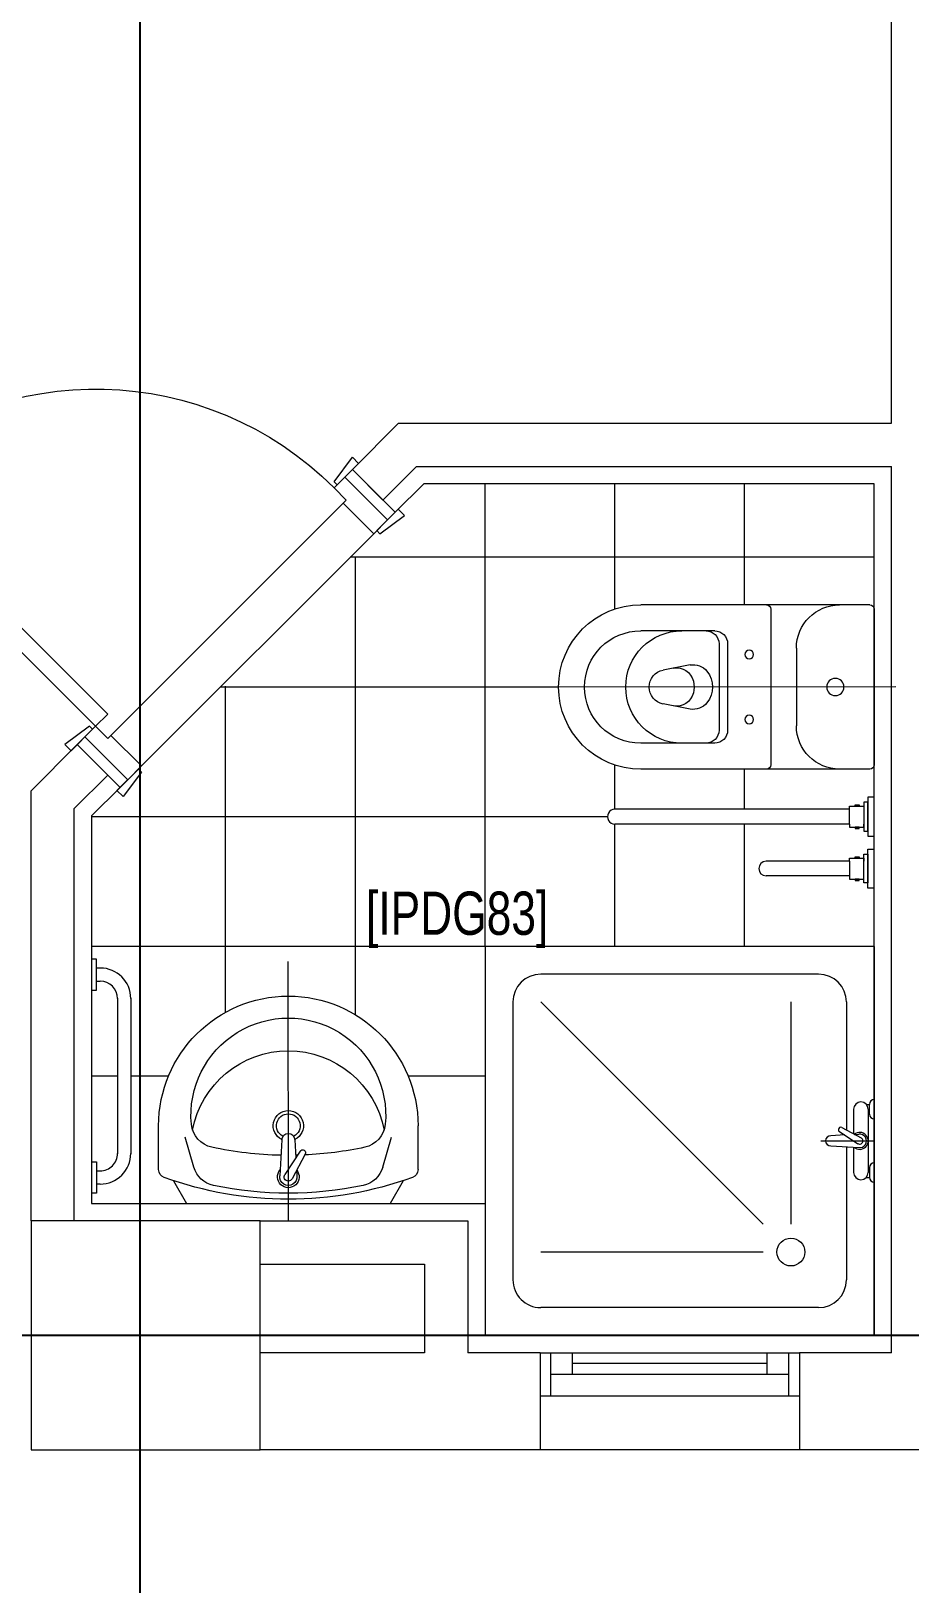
# Model space of a CAD drawing. Header units: metres. Extents: x -18745 to 220762, y -1579758 to -1356048.
# Drawn here: x 151311 to 153344, y -1441413 to -1437820 of the extents above; entities that cross this region are included whole.
import ezdxf

# ---------------------------------------------------------------- set-up
doc = ezdxf.new("R2010")
doc.units = ezdxf.units.M
doc.layers.get('0').update_dxf_attribs({"lineweight": 0})
for name, color, linetype, lineweight in [('A-100 - Copy$0$72_EGR_BASE_TEXT', 8, 'Continuous', 0), ('A-100 - Copy$0$Aluminum', 8, 'Continuous', 0), ('A-100 - Copy$0$car', 8, 'Continuous', 0), ('A-100 - Copy$0$Proj', 8, 'Continuous', 0), ('A-100 - Copy$0$SANIT', 8, 'Continuous', 0), ('A-100 - Copy$0$Structure', 8, 'Continuous', 9), ('A-100 - Copy$0$Tiles', 8, 'Continuous', 0), ('A-100 - Copy$0$Walls', 8, 'Continuous', 0), ('A-100 - Copy$0$Wooden Joinery', 8, 'Continuous', 0)]:
    doc.layers.add(name, color=color, linetype=linetype, lineweight=lineweight)
doc.layers.add('A-100 - Copy$0$axes', color=8, linetype='Continuous')
doc.styles.add('A-100 - Copy$0$X3G_ENTITY_2587EA', font='swisscl.ttf', dxfattribs={"height": 200})

# ---------------------------------------------------------------- blocks, each defined once
blk = doc.blocks.new('A-100 - Copy$0$SHOWER TRAY 80x80')
at = {"layer": 'A-100 - Copy$0$SANIT'}
for p, q in [((0, 0), (0, 0.8)), ((0.8, 0.8), (0, 0.8)), ((0.8, 0), (0.8, 0.8)), ((0.1143, 0.7429), (0.6857, 0.7429)), ((0.0571, 0.4124), (0.0571, 0.6857)), ((0.7429, 0.1143), (0.7429, 0.6857)), ((0.2286, 0.6286), (0.6857, 0.6286)), ((0.1714, 0.1143), (0.1714, 0.5714)), ((0.2286, 0.5714), (0.6857, 0.1143)), ((0.01, 0.455), (0.01, 0.475)), ((0.0163, 0.475), (0.01, 0.475)), ((0.0125, 0.455), (0.01, 0.455)), ((0.0125, 0.335), (0.0125, 0.465)), ((0.0425, 0.4133), (0.0425, 0.465)), ((0.11, 0.4), (0, 0.4)), ((0.0667, 0.3728), (0.0271, 0.3939)), ((0.0895, 0.4105), (0.0316, 0.4139)), ((0.0407, 0.3866), (0.0316, 0.3861)), ((0.0715, 0.3808), (0.0334, 0.4058)), ((0.0425, 0.335), (0.0425, 0.3857)), ((0.0608, 0.3878), (0.0895, 0.3895)), ((0.0571, 0.1143), (0.0571, 0.3779)), ((0.01, 0.345), (0.01, 0.325)), ((0.0125, 0.345), (0.01, 0.345)), ((0.0163, 0.325), (0.01, 0.325)), ((0.1143, 0.0571), (0.6857, 0.0571)), ((0, 0), (0.8, 0))]:
    blk.add_line(p, q, dxfattribs=at)
blk.add_circle((0.1714, 0.6286), 0.0286, dxfattribs=at)
for centre, radius, start, end in [((0.1143, 0.6857), 0.0571, 90, 180), ((0.6857, 0.6857), 0.0571, 360, 90), ((0, 0.475), 0.01, 0, 90), ((0.0275, 0.465), 0.015, 0, 180), ((0, 0.455), 0.01, 270, 0), ((0.03, 0.4), 0.0175, 49.632, 309.2526), ((0.03, 0.4), 0.014, 83.2671, 276.7329), ((0.03, 0.4), 0.00676, 54.0423, 244.5873), ((0.0895, 0.4), 0.0105, 270, 90), ((0, 0.345), 0.01, 0, 90), ((0.0691, 0.3768), 0.00467, 239.3148, 59.3148), ((0, 0.325), 0.01, 270, 0), ((0.0275, 0.335), 0.015, 180, 0), ((0.1143, 0.1143), 0.0571, 180, 270), ((0.6857, 0.1143), 0.0571, 270, 360)]:
    blk.add_arc(centre, radius, start, end, dxfattribs=at)
blk = doc.blocks.new('A-100 - Copy$0$A$C5B88081F')
at = {"layer": 'A-100 - Copy$0$car'}
for p, q in [((91.9, -7.1), (629.3, -544.5)), ((558.6, -615.2), (21.2, -77.8))]:
    blk.add_line(p, q, dxfattribs=at)
at = {"layer": 'A-100 - Copy$0$Wooden Joinery'}
for p, q in [((1102.4, 41.7), (1038.7, -21.9)), ((1158.9, 41.7), (1130.6, 13.4)), ((1151.9, 34.6), (1144.8, 41.7)), ((1166, 34.6), (1158.9, 41.7)), ((1116.5, 27.6), (1052.9, -36.1)), ((1137.7, 20.5), (1130.6, 27.6)), ((1137.7, 6.3), (1130.6, 13.4)), ((1194.3, 6.3), (1201.4, -0.7)), ((1166, -21.9), (1173.1, -29)), ((1201.4, -0.7), (1173.1, -29)), ((1180.1, -21.9), (1187.2, -29)), ((1194.3, -7.8), (1201.4, -14.9)), ((1045.8, -71.4), (1038.7, -64.4)), ((1059.9, -57.3), (1045.8, -71.4)), ((1059.9, -57.3), (1052.9, -50.2)), ((1187.2, -43.2), (1123.6, -106.8)), ((1201.4, -57.3), (1137.7, -120.9)), ((1102.4, -99.7), (1088.2, -113.9)), ((1102.4, -99.7), (1109.4, -106.8)), ((1088.2, -113.9), (1095.3, -120.9))]:
    blk.add_line(p, q, dxfattribs=at)
for points in [[(106.1, 35.4), (113.1, 42.4), (70.7, 99), (56.6, 84.9)], [(636.4, -495), (1187.2, 55.8), (1215.5, 27.6), (664.7, -523.3)], [(14.1, -70.7), (7.1, -77.8), (-49.5, -35.4), (-35.4, -21.2)], [(671.8, -530.3), (678.8, -523.3), (735.4, -565.7), (721.2, -579.8)], [(565.7, -622.3), (558.6, -629.3), (601, -685.9), (615.2, -671.8)]]:
    blk.add_lwpolyline(points, close=True, dxfattribs=at)
for points in [[(88.4, 53), (-10.6, -46), (-28.3, -28.3), (70.7, 70.7), (88.4, 53)], [(88.4, 53), (113.1, 28.3), (84.9, 0), (91.9, -7.1), (21.2, -77.8), (-10.6, -46), (88.4, 53)], [(689.4, -548), (664.7, -523.3), (636.4, -551.5), (629.3, -544.5), (558.6, -615.2), (590.4, -647), (689.4, -548)], [(689.4, -548), (590.4, -647), (608.1, -664.7), (707.1, -565.7), (689.4, -548)]]:
    blk.add_lwpolyline(points, dxfattribs=at)
for centre, radius, start, end in [((664.7, -523.3), 780, 47.9395, 135), ((1123.6, 20.5), 30, 45, 135), ((1123.6, 20.5), 10, 45, 135), ((1059.9, -43.2), 30, 135, 225), ((1180.1, -36.1), 10, 315, 45), ((1180.1, -36.1), 30, 315, 45), ((1059.9, -43.2), 10, 135, 225), ((1116.5, -99.7), 10, 225, 315), ((1116.5, -99.7), 30, 225, 315)]:
    blk.add_arc(centre, radius, start, end, dxfattribs=at)
blk = doc.blocks.new('A-100 - Copy$0$WC manta')
at = {"layer": 'A-100 - Copy$0$SANIT'}
for p, q in [((-0.13, 0.18), (-0.13, -0.18)), ((-0.12, 0.19), (0.41, 0.19)), ((0.109, 0.18), (0.109, -0.18)), ((0.239, 0.13), (0.41, 0.13)), ((0.05, 0.09), (0.05, -0.09)), ((0.209, 0.1), (0.209, -0.1)), ((0.229, 0.1), (0.229, -0.1)), ((0.2955, 0.051), (0.3581, 0.0393)), ((-0.18, 0), (0.65, 0)), ((0.2955, -0.051), (0.3581, -0.0393)), ((0.239, -0.13), (0.41, -0.13)), ((-0.12, -0.19), (0.41, -0.19))]:
    blk.add_line(p, q, dxfattribs=at)
for centre, radius in [((0.159, 0.0752), 0.01), ((-0.04, 0), 0.02), ((0.159, -0.0753), 0.01)]:
    blk.add_circle(centre, radius, dxfattribs=at)
for centre, radius, start, end in [((-0.12, 0.18), 0.01, 90, 180), ((-0.05, 0.09), 0.1, 0, 90), ((0.119, 0.18), 0.01, 90, 180), ((0.41, 0), 0.19, 270, 90), ((0.239, 0.1), 0.03, 90, 180), ((0.259, 0.1), 0.03, 90, 180), ((0.3147, 0), 0.13, 270, 90), ((0.41, 0), 0.13, 270, 90), ((0.3029, 0), 0.0588, 141.525, 218.475), ((0.2882, 0.0117), 0.04, 79.4289, 141.525), ((0.3271, 0.0044), 0.04, 79.4289, 166.4176), ((0.3507, 0), 0.04, 280.5711, 79.4289), ((0.3454, 0), 0.0588, 166.4176, 193.5824), ((0.3271, -0.0044), 0.04, 193.5824, 280.5711), ((0.2882, -0.0117), 0.04, 218.475, 280.5711), ((-0.05, -0.09), 0.1, 270, 0), ((0.239, -0.1), 0.03, 180, 270), ((0.259, -0.1), 0.03, 180, 270), ((-0.12, -0.18), 0.01, 180, 270), ((0.119, -0.18), 0.01, 180, 270)]:
    blk.add_arc(centre, radius, start, end, dxfattribs=at)
blk = doc.blocks.new('A-100 - Copy$0$lav-manta 60')
at = {"layer": 'A-100 - Copy$0$SANIT'}
for p, q in [((0, 0.04), (0, -0.56)), ((-0.2658, -0.0529), (-0.2358, 0)), ((-0.2358, 0), (0.2358, 0)), ((0.2658, -0.0529), (0.2358, 0)), ((-0.015, -0.1473), (-0.0199, -0.064)), ((0.0274, -0.121), (-0.0078, -0.0673)), ((0.0389, -0.1142), (0.0087, -0.0575)), ((0.0191, -0.077), (0.0199, -0.064)), ((-0.3, -0.0789), (-0.3, -0.18)), ((-0.2185, -0.0841), (-0.2383, -0.1537)), ((0.015, -0.1473), (0.0174, -0.1057)), ((0.2185, -0.0841), (0.2383, -0.1537)), ((0.3, -0.0789), (0.3, -0.18))]:
    blk.add_line(p, q, dxfattribs=at)
for centre, radius, start, end in [((0, -0.8557), 0.8457, 70.1771, 109.8229), ((0, -0.8696), 0.8457, 78.1914, 101.8086), ((-0.28, -0.0789), 0.02, 109.8229, 180), ((-0.1608, -0.1006), 0.06, 101.8086, 164.0794), ((0, -0.0617), 0.025, 320.7474, 220.368), ((0, -0.0617), 0.02, 353.2671, 186.682), ((0, -0.0617), 0.00966, 25.4127, 215.9577), ((0.1608, -0.1006), 0.06, 15.9206, 78.1914), ((0.28, -0.0789), 0.02, 0, 70.1771), ((-0.1645, -0.189), 0.06, 102.0883, 174.8142), ((0, -0.9572), 0.8457, 91.1572, 102.0883), ((0, -0.9572), 0.8457, 88.5486, 88.844), ((0.0332, -0.1176), 0.00666, 210.6852, 30.6852), ((0, -0.9572), 0.8457, 77.9117, 87.4274), ((0.1645, -0.189), 0.06, 5.1858, 77.9117), ((0, -0.1282), 0.2252, 190.6097, 349.3903), ((0, -0.18), 0.035, 115.3106, 64.6894), ((0, -0.18), 0.0275, 117.1496, 62.8504), ((0, -0.1473), 0.015, 180, 0), ((0, -0.18), 0.3, 180, 0), ((0, -0.2039), 0.2252, 174.8142, 5.1858)]:
    blk.add_arc(centre, radius, start, end, dxfattribs=at)
blk = doc.blocks.new('A-100 - Copy')
at = {"layer": 'A-100 - Copy$0$Aluminum'}
for p, q in [((152488.3, -1440877.7, -2.4), (153088.3, -1440877.7, -2.4)), ((152513.3, -1440977.7, -2.4), (152513.3, -1440877.7, -2.4)), ((152563.3, -1440927.7, -2.4), (152563.3, -1440877.7, -2.4)), ((153013.3, -1440927.7, -2.4), (153013.3, -1440877.7, -2.4)), ((153063.3, -1440977.7, -2.4), (153063.3, -1440877.7, -2.4)), ((152513.3, -1440927.7, -2.4), (153063.3, -1440927.7, -2.4)), ((153013.3, -1440902.7, -2.4), (152563.3, -1440902.7, -2.4)), ((152488.3, -1440977.7, -2.4), (153088.3, -1440977.7, -2.4))]:
    blk.add_line(p, q, dxfattribs=at)
at = {"layer": 'A-100 - Copy$0$axes'}
for p, q in [((151563.3, -1477297.4, 0), (151563.3, -1391762.7, 0)), ((178675.3, -1440837.7, 2.4), (83612.8, -1440837.7, 2.4))]:
    blk.add_line(p, q, dxfattribs=at)
at = {"layer": 'A-100 - Copy$0$Proj'}
blk.add_line((153088.3, -1441102.7, 0), (152488.3, -1441102.7, 0), dxfattribs=at)
at = {"layer": 'A-100 - Copy$0$SANIT'}
for p, q in [((153237.1, -1439604.3, -2.4), (153237.1, -1439671, -2.4)), ((153246.2, -1439604.3, -2.4), (153237.1, -1439604.3, -2.4)), ((153261.2, -1439592.7, -2.4), (153246.2, -1439592.7, -2.4)), ((153246.2, -1439592.7, -2.4), (153246.2, -1439682.7, -2.4)), ((153246.2, -1439671, -2.4), (153246.2, -1439604.3, -2.4)), ((153204.3, -1439620.7, -2.4), (152661.2, -1439620.7, -2.4)), ((153204.3, -1439613.3, -2.4), (153237.1, -1439613.3, -2.4)), ((153204.3, -1439620.7, -2.4), (153204.3, -1439613.3, -2.4)), ((153204.3, -1439654.7, -2.4), (153204.3, -1439620.7, -2.4)), ((153217.2, -1439610.3, -2.4), (153226, -1439610.3, -2.4)), ((153217.2, -1439613.3, -2.4), (153217.2, -1439610.3, -2.4)), ((153226, -1439613.3, -2.4), (153217.2, -1439613.3, -2.4)), ((153226, -1439610.3, -2.4), (153226, -1439613.3, -2.4)), ((153237.1, -1439613.3, -2.4), (153237.1, -1439620.7, -2.4)), ((153204.3, -1439654.7, -2.4), (152661.2, -1439654.7, -2.4)), ((153204.3, -1439654.7, -2.4), (153204.3, -1439662, -2.4)), ((153204.3, -1439662, -2.4), (153237.1, -1439662, -2.4)), ((153226, -1439662, -2.4), (153217.2, -1439662, -2.4)), ((153217.2, -1439662, -2.4), (153217.2, -1439665, -2.4)), ((153217.2, -1439665, -2.4), (153226, -1439665, -2.4)), ((153226, -1439665, -2.4), (153226, -1439662, -2.4)), ((153237.1, -1439662, -2.4), (153237.1, -1439654.7, -2.4)), ((153237.1, -1439671, -2.4), (153246.2, -1439671, -2.4)), ((153246.2, -1439682.7, -2.4), (153261.2, -1439682.7, -2.4)), ((153246.2, -1439712.7, -2.4), (153261.2, -1439712.7, -2.4)), ((153246.2, -1439802.7, -2.4), (153246.2, -1439712.7, -2.4)), ((153204.3, -1439740.7, -2.4), (153011.2, -1439740.7, -2.4)), ((153204.3, -1439740.7, -2.4), (153204.3, -1439733.3, -2.4)), ((153204.3, -1439733.3, -2.4), (153237.1, -1439733.3, -2.4)), ((153204.3, -1439740.7, -2.4), (153204.3, -1439774.7, -2.4)), ((153217.2, -1439730.3, -2.4), (153226, -1439730.3, -2.4)), ((153217.2, -1439733.3, -2.4), (153217.2, -1439730.3, -2.4)), ((153226, -1439733.3, -2.4), (153217.2, -1439733.3, -2.4)), ((153226, -1439730.3, -2.4), (153226, -1439733.3, -2.4)), ((153237.1, -1439724.3, -2.4), (153246.2, -1439724.3, -2.4)), ((153237.1, -1439791, -2.4), (153237.1, -1439724.3, -2.4)), ((153237.1, -1439733.3, -2.4), (153237.1, -1439740.7, -2.4)), ((153246.2, -1439724.3, -2.4), (153246.2, -1439791, -2.4)), ((153204.3, -1439774.7, -2.4), (153011.2, -1439774.7, -2.4)), ((153204.3, -1439774.7, -2.4), (153204.3, -1439782, -2.4)), ((153204.3, -1439782, -2.4), (153237.1, -1439782, -2.4)), ((153226, -1439782, -2.4), (153217.2, -1439782, -2.4)), ((153217.2, -1439782, -2.4), (153217.2, -1439785, -2.4)), ((153217.2, -1439785, -2.4), (153226, -1439785, -2.4)), ((153226, -1439785, -2.4), (153226, -1439782, -2.4)), ((153246.2, -1439791, -2.4), (153237.1, -1439791, -2.4)), ((153261.2, -1439802.7, -2.4), (153246.2, -1439802.7, -2.4)), ((151462.9, -1439967.1, -2.4), (151451.2, -1439967.1, -2.4)), ((151462.9, -1440039.1, -2.4), (151462.9, -1439967.1, -2.4)), ((151471.2, -1439987.8, -2.4), (151462.9, -1439987.8, -2.4)), ((151462.9, -1440018.4, -2.4), (151471.2, -1440018.4, -2.4)), ((151451.2, -1440039.1, -2.4), (151462.9, -1440039.1, -2.4)), ((151511.2, -1440057.8, -2.4), (151511.2, -1440417.3, -2.4)), ((151541.8, -1440057.6, -2.4), (151541.8, -1440417.4, -2.4)), ((151451.2, -1440436.3, -2.4), (151462.9, -1440436.3, -2.4)), ((151462.9, -1440436.3, -2.4), (151462.9, -1440508.3, -2.4)), ((151462.9, -1440457, -2.4), (151471.2, -1440457, -2.4)), ((151471.2, -1440487.6, -2.4), (151462.9, -1440487.6, -2.4)), ((151462.9, -1440508.3, -2.4), (151451.2, -1440508.3, -2.4))]:
    blk.add_line(p, q, dxfattribs=at)
for centre, radius, start, end in [((152661.2, -1439637.7, -2.4), 17, 90.0036, 270.0036), ((153011.2, -1439757.7, -2.4), 17, 90.0038, 270.0038), ((151471.2, -1440058.4, -2.4), 70.6, 359.9995, 89.9995), ((151471.2, -1440058.4, -2.4), 40, 359.9995, 89.9995), ((151471.2, -1440417, -2.4), 40, 270.0005, 0.0005), ((151471.2, -1440417, -2.4), 70.6, 270.0005, 0.0005)]:
    blk.add_arc(centre, radius, start, end, dxfattribs=at)
at = {"layer": 'A-100 - Copy$0$Structure', "elevation": 0}
blk.add_lwpolyline([(151311.2, -1441102.7), (151841.2, -1441102.7), (151841.2, -1440572.7), (151311.2, -1440572.7)], close=True, dxfattribs=at)
at = {"layer": 'A-100 - Copy$0$Tiles'}
for p, q in [((152361.2, -1439937.7, -2.4), (152361.2, -1438867.7, -2.4)), ((152661.2, -1439157.4, -2.4), (152661.2, -1438867.7, -2.4)), ((152961.2, -1439147.7, -2.4), (152961.2, -1438867.7, -2.4)), ((153261.2, -1439037.7, -2.4), (152049.2, -1439037.7, -2.4)), ((152061.2, -1440095.8, -2.4), (152061.2, -1439035.7, -2.4)), ((152531.2, -1439337.7, -2.4), (151749.2, -1439337.7, -2.4)), ((151761.2, -1440090.1, -2.4), (151761.2, -1439335.7, -2.4)), ((152661.2, -1439620.7, -2.4), (152661.2, -1439518, -2.4)), ((152961.2, -1439620.7, -2.4), (152961.2, -1439527.7, -2.4)), ((152644.2, -1439637.7, -2.4), (151451.2, -1439637.7, -2.4)), ((152661.2, -1439937.7, -2.4), (152661.2, -1439654.7, -2.4)), ((152961.2, -1439937.7, -2.4), (152961.2, -1439654.7, -2.4)), ((152361.2, -1439937.7, -2.4), (151451.2, -1439937.7, -2.4)), ((151511.2, -1440237.7, -2.4), (151451.2, -1440237.7, -2.4)), ((151629.1, -1440237.7, -2.4), (151541.8, -1440237.7, -2.4)), ((152361.2, -1440237.7, -2.4), (152183.3, -1440237.7, -2.4)), ((152361.2, -1440537.7, -2.4), (152361.2, -1440537.7, 0))]:
    blk.add_line(p, q, dxfattribs=at)
at = {"layer": 'A-100 - Copy$0$Tiles', "elevation": -4.7}
blk.add_lwpolyline([(151517, -1439569.9), (151451.2, -1439635.7), (151451.2, -1440532.7), (152361.2, -1440532.7), (152361.2, -1440837.7), (153261.2, -1440837.7), (153261.2, -1438867.7), (152219.2, -1438867.7), (152153.4, -1438933.5)], dxfattribs=at)
at = {"layer": 'A-100 - Copy$0$Walls'}
for p, q in [((153301.2, -1438727.7, 0), (153301.2, -1434989.8, 0)), ((152161.2, -1438727.7, 0), (152054.4, -1438834.5, 0)), ((152161.2, -1438727.7, 0), (153301.2, -1438727.7, 0)), ((152054.4, -1438834.5, 0), (152125.1, -1438905.2, 0)), ((152202.7, -1438827.7, 0), (152125.1, -1438905.2, 0)), ((152202.7, -1438827.7, 0), (153301.2, -1438827.7, 0)), ((153301.2, -1440877.7, 0), (153301.2, -1438827.7, 0)), ((151418, -1439470.9, 0), (151311.2, -1439577.7, 0)), ((151418, -1439470.9, 0), (151488.7, -1439541.6, 0)), ((151488.7, -1439541.6, 0), (151411.2, -1439619.1, 0)), ((151311.2, -1440572.7, 0), (151311.2, -1439577.7, 0)), ((151411.2, -1440572.7, 0), (151411.2, -1439619.1, 0)), ((152221.2, -1440877.7, 0), (151841.2, -1440877.7, 0)), ((152488.3, -1440877.7, 0), (152321.2, -1440877.7, 0)), ((152488.3, -1440877.7, 0), (152488.3, -1441102.7, 0)), ((153301.2, -1440877.7, 0), (153088.3, -1440877.7, 0)), ((153088.3, -1440877.7, 0), (153088.3, -1441102.7, 0)), ((152488.3, -1441102.7, 0), (151841.2, -1441102.7, 0)), ((153638.3, -1441102.7, 0), (153088.3, -1441102.7, 0))]:
    blk.add_line(p, q, dxfattribs=at)
at = {"layer": 'A-100 - Copy$0$Walls', "elevation": 0}
for points in [[(151841.2, -1440572.7), (152321.2, -1440572.7), (152321.2, -1440877.7)], [(151841.2, -1440672.7), (152221.2, -1440672.7), (152221.2, -1440877.7)]]:
    blk.add_lwpolyline(points, dxfattribs=at)
at = {"layer": 'A-100 - Copy$0$SANIT'}
for name, p, xscale, yscale, zscale, rotation in [('A-100 - Copy$0$WC manta', (153131.2, -1439337.7, -2.4), -999.9999999999995, 999.9999999999995, 999.9999999999995, 0.001835489874011382), ('A-100 - Copy$0$SHOWER TRAY 80x80', (153261.2, -1439937.7, -2.4), 1125.00003893818, 1125.00003893818, 1125.00003893818, 180.0000000765988), ('A-100 - Copy$0$lav-manta 60', (151906.2, -1440532.7, -4.7), -1000.000000000221, 1000.000000000221, 1000.000000000223, 180.001835489874)]:
    blk.add_blockref(name, p, dxfattribs=dict(at, xscale=xscale, yscale=yscale, zscale=zscale, rotation=rotation))
at = {"layer": 'A-100 - Copy$0$Wooden Joinery', "xscale": -1}
blk.add_blockref('A-100 - Copy$0$A$C5B88081F', (152125.1, -1438905.2, -2.4), dxfattribs=at)
at = {"layer": 'A-100 - Copy$0$72_EGR_BASE_TEXT', "insert": (152296.6, -1439811, -2.4), "char_height": 100, "attachment_point": 2, "style": 'A-100 - Copy$0$X3G_ENTITY_2587EA'}
blk.add_mtext('[IPDG83]', dxfattribs=at)

msp = doc.modelspace()

# ---------------------------------------------------------------- block references
msp.add_blockref('A-100 - Copy', (0, 0))

doc.saveas('drawing.dxf')
